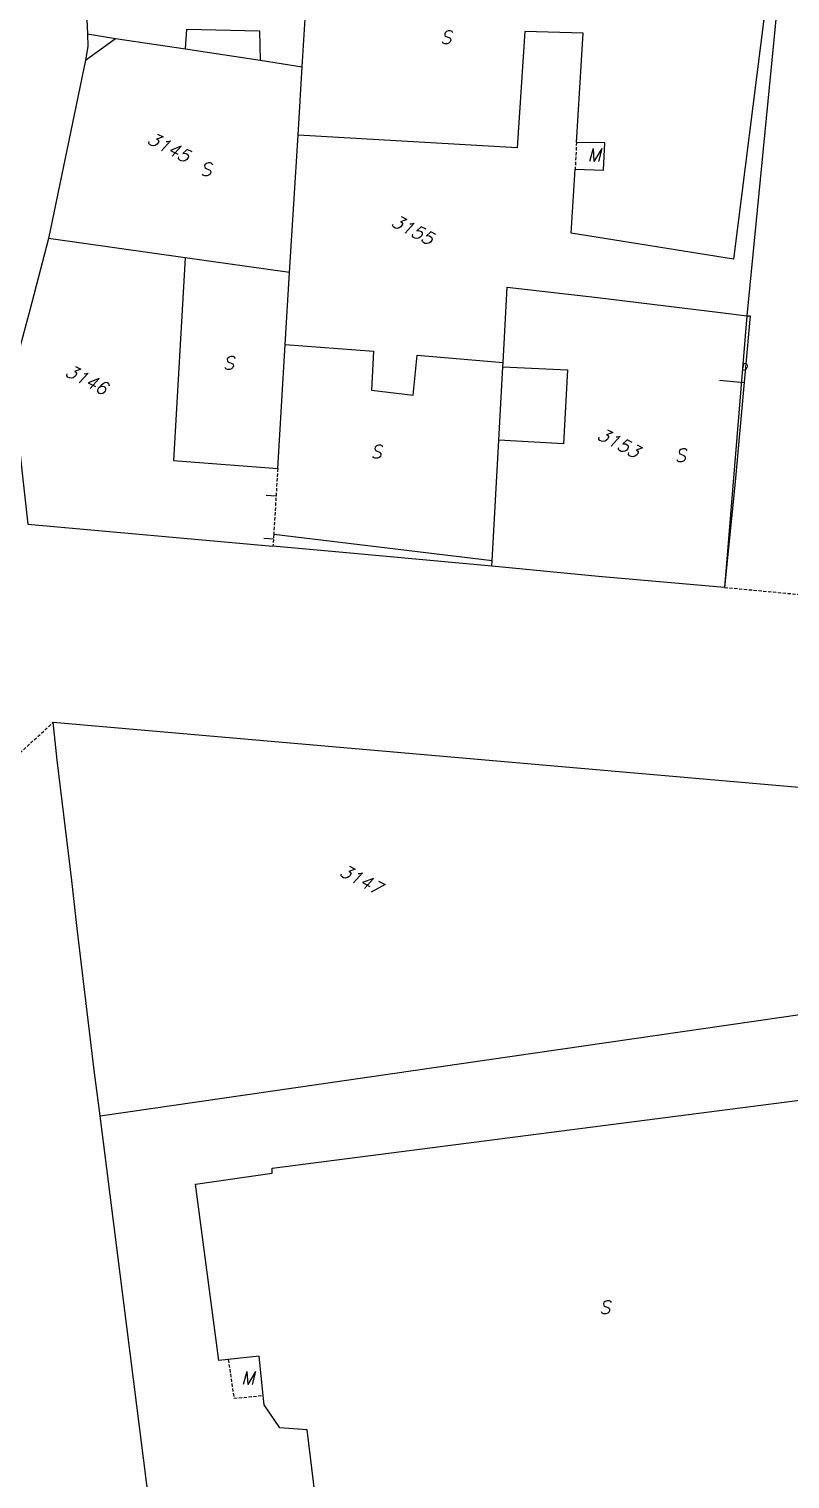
# Model space of a CAD drawing. Extents: x -334462 to -332769, y -29481 to -26664.
# Drawn here: x -334258.2 to -334199.5, y -28373.3 to -28261.5 of the extents above; entities that cross this region are included whole.
import ezdxf
from ezdxf.enums import TextEntityAlignment as Align

# ---------------------------------------------------------------- set-up
doc = ezdxf.new("R2010")
doc.units = 0
doc.header["$MEASUREMENT"] = 0
doc.linetypes.add('HIDDEN', pattern=[0.375, 0.25, -0.125])
for name, color, linetype in [('18', 7, 'CONTINUOUS'), ('DP$DIVIDING$LINE', 7, 'CONTINUOUS'), ('EASEMENT$BOUNDA$', 7, 'CONTINUOUS'), ('ENC$$ST$$A$$TEXT', 7, 'CONTINUOUS'), ('PARCEL$BOUNDARY', 7, 'CONTINUOUS'), ('PARCEL$NUMBER', 7, 'CONTINUOUS'), ('STRUC$$FOOTPRINT', 7, 'CONTINUOUS')]:
    doc.layers.add(name, color=color, linetype=linetype)
doc.styles.add('ITALICT', font='ITALICT', dxfattribs={"height": 0.2})

msp = doc.modelspace()

# ---------------------------------------------------------------- linework, layer by layer
at = {"layer": '18', "color": 1, "linetype": 'Continuous'}
for p, q in [((-334239.15, -28297.51), (-334239.9, -28297.46)), ((-334239.35, -28300.82), (-334240.1, -28300.78))]:
    msp.add_line(p, q, dxfattribs=at)
at = {"layer": 'DP$DIVIDING$LINE', "color": 30, "linetype": 'HIDDEN'}
for p, q in [((-334204.59, -28304.55), (-334196.64, -28305.3)), ((-334274.08, -28331.27), (-334256.31, -28314.95))]:
    msp.add_line(p, q, dxfattribs=at)
at = {"layer": 'EASEMENT$BOUNDA$', "color": 3, "linetype": 'HIDDEN'}
msp.add_line((-334216, -28270.24), (-334216.1, -28272.31), dxfattribs=at)
msp.add_lwpolyline([(-334242.83, -28364.08), (-334242.39, -28367.07), (-334240.14, -28366.85)], dxfattribs=at)
at = {"layer": 'ENC$$ST$$A$$TEXT', "color": 1, "linetype": 'Continuous'}
msp.add_line((-334203.09, -28288.78), (-334204.97, -28288.61), dxfattribs=at)
at = {"layer": 'PARCEL$BOUNDARY', "color": 7, "linetype": 'Continuous'}
for p, q in [((-334254.45, -28243.27), (-334253.68, -28261.87)), ((-334237.14, -28264.41), (-334236.7, -28257.53)), ((-334253.68, -28261.87), (-334251.51, -28262.22)), ((-334251.51, -28262.22), (-334246.13, -28263.03)), ((-334246.13, -28263.03), (-334240.38, -28263.91)), ((-334253.83, -28263.89), (-334256.69, -28277.64)), ((-334240.38, -28263.91), (-334237.14, -28264.41)), ((-334237.45, -28269.69), (-334237.14, -28264.41)), ((-334238.1, -28280.28), (-334237.45, -28269.69)), ((-334246.15, -28279.13), (-334256.69, -28277.64)), ((-334238.1, -28280.28), (-334246.15, -28279.13)), ((-334238.44, -28285.82), (-334238.1, -28280.28)), ((-334202.87, -28283.61), (-334204.59, -28304.55)), ((-334239.02, -28295.39), (-334238.44, -28285.82)), ((-334221.68, -28287.54), (-334221.66, -28287.2)), ((-334221.98, -28293.19), (-334221.68, -28287.54)), ((-334222.49, -28302.51), (-334221.98, -28293.19)), ((-334222.51, -28302.92), (-334222.49, -28302.51)), ((-334256.31, -28314.95), (-334196.74, -28320.15)), ((-334252.7, -28345.3), (-334198.62, -28337.46)), ((-334248.7, -28376.99), (-334252.7, -28345.3))]:
    msp.add_line(p, q, dxfattribs=at)
at = {"layer": 'PARCEL$BOUNDARY', "color": 2, "linetype": 'HIDDEN'}
for p, q in [((-334239.02, -28295.39), (-334239.33, -28300.47)), ((-334239.33, -28300.47), (-334239.39, -28301.37))]:
    msp.add_line(p, q, dxfattribs=at)
at = {"layer": 'PARCEL$BOUNDARY', "color": 7, "linetype": 'Continuous'}
for points in [[(-334236.02, -28246.13), (-334228.37, -28247.41), (-334219.19, -28248.93), (-334214.8, -28249.63), (-334210.6, -28251.56), (-334203.17, -28256.55), (-334200.47, -28258.9), (-334202.87, -28283.61)], [(-334253.68, -28261.87), (-334253.65, -28262.85), (-334253.83, -28263.89)], [(-334256.69, -28277.64), (-334258.11, -28283.18), (-334259.57, -28288.53), (-334259.21, -28291.33), (-334258.27, -28299.67), (-334239.39, -28301.37)], [(-334221.66, -28287.2), (-334221.35, -28281.4), (-334214.38, -28282.19), (-334204.89, -28283.35), (-334202.87, -28283.61)], [(-334222.51, -28302.92), (-334233.43, -28301.9), (-334239.39, -28301.37)], [(-334204.59, -28304.55), (-334214.29, -28303.7), (-334222.51, -28302.92)], [(-334252.7, -28345.3), (-334253.17, -28341.78), (-334254.47, -28330.84), (-334254.89, -28327.14), (-334256.01, -28317.88), (-334256.31, -28314.95)]]:
    msp.add_lwpolyline(points, dxfattribs=at)
at = {"layer": 'STRUC$$FOOTPRINT', "color": 1, "linetype": 'Continuous'}
for p, q in [((-334253.83, -28263.89), (-334251.51, -28262.22)), ((-334222.49, -28302.51), (-334239.33, -28300.47))]:
    msp.add_line(p, q, dxfattribs=at)
for points in [[(-334236.54, -28254.98), (-334205.86, -28258.47), (-334201.52, -28260.34), (-334203.9, -28279.23), (-334216.42, -28277.24), (-334216.1, -28272.31)], [(-334246.13, -28263.03), (-334246.02, -28261.52), (-334240.43, -28261.63), (-334240.38, -28263.91)], [(-334216, -28270.24), (-334215.49, -28261.83), (-334219.99, -28261.69), (-334220.58, -28270.67), (-334237.45, -28269.69)], [(-334216.1, -28272.31), (-334213.93, -28272.37), (-334213.81, -28270.27), (-334216, -28270.24)], [(-334246.15, -28279.13), (-334247.06, -28294.77), (-334239.02, -28295.39)], [(-334202.87, -28283.61), (-334202.62, -28283.62), (-334203.78, -28296.4), (-334204.59, -28304.55)], [(-334238.44, -28285.82), (-334231.64, -28286.34), (-334231.8, -28289.35), (-334228.58, -28289.72), (-334228.27, -28286.64), (-334221.66, -28287.2)], [(-334221.68, -28287.54), (-334216.7, -28287.78), (-334217, -28293.48), (-334221.98, -28293.19)], [(-334242.83, -28364.08), (-334243.57, -28364.16), (-334245.35, -28350.57), (-334239.46, -28349.72), (-334239.46, -28349.32), (-334197.61, -28343.93), (-334197.82, -28341.78), (-334189.25, -28340.66), (-334187.29, -28355.94), (-334184.68, -28355.73), (-334184.11, -28360.4), (-334186.68, -28360.66), (-334184.55, -28376.1), (-334187.47, -28376.44), (-334185.92, -28388.75), (-334208.13, -28391.85), (-334209.51, -28381.97)], [(-334240.14, -28366.85), (-334240.46, -28363.82), (-334242.83, -28364.08)], [(-334214.36, -28377.91), (-334235.39, -28380.67), (-334236.75, -28369.51), (-334238.86, -28369.34), (-334240.06, -28367.58), (-334240.14, -28366.85)]]:
    msp.add_lwpolyline(points, dxfattribs=at)

# ---------------------------------------------------------------- texts
at = {"layer": 'EASEMENT$BOUNDA$', "color": 3, "linetype": 'Continuous', "style": 'ITALICT'}
for p in [(-334214.65, -28271.22), (-334241.33, -28365.51)]:
    msp.add_text('M', height=1, dxfattribs=at).set_placement(p, align=Align.MIDDLE)
at = {"layer": 'ENC$$ST$$A$$TEXT', "color": 1, "linetype": 'Continuous', "style": 'ITALICT'}
msp.add_text('D', height=0.5, dxfattribs=at).set_placement((-334203.07, -28287.54), align=Align.MIDDLE)
at = {"layer": 'PARCEL$NUMBER', "color": 7, "linetype": 'Continuous', "style": 'ITALICT'}
for s, p in [('3145', (-334247.41, -28270.61)), ('3155', (-334228.63, -28276.97)), ('3146', (-334253.74, -28288.52)), ('3153', (-334212.75, -28293.4)), ('3147', (-334232.61, -28327.06))]:
    msp.add_text(s, height=1, rotation=332.7705, dxfattribs=at).set_placement(p, align=Align.MIDDLE)
at = {"layer": 'STRUC$$FOOTPRINT', "color": 1, "linetype": 'Continuous', "style": 'ITALICT'}
for p in [(-334226.06, -28262.14), (-334244.56, -28272.32), (-334242.81, -28287.25), (-334231.44, -28294.09), (-334207.99, -28294.36), (-334213.82, -28360.05)]:
    msp.add_text('S', height=1, dxfattribs=at).set_placement(p, align=Align.MIDDLE)

doc.saveas('drawing.dxf')
